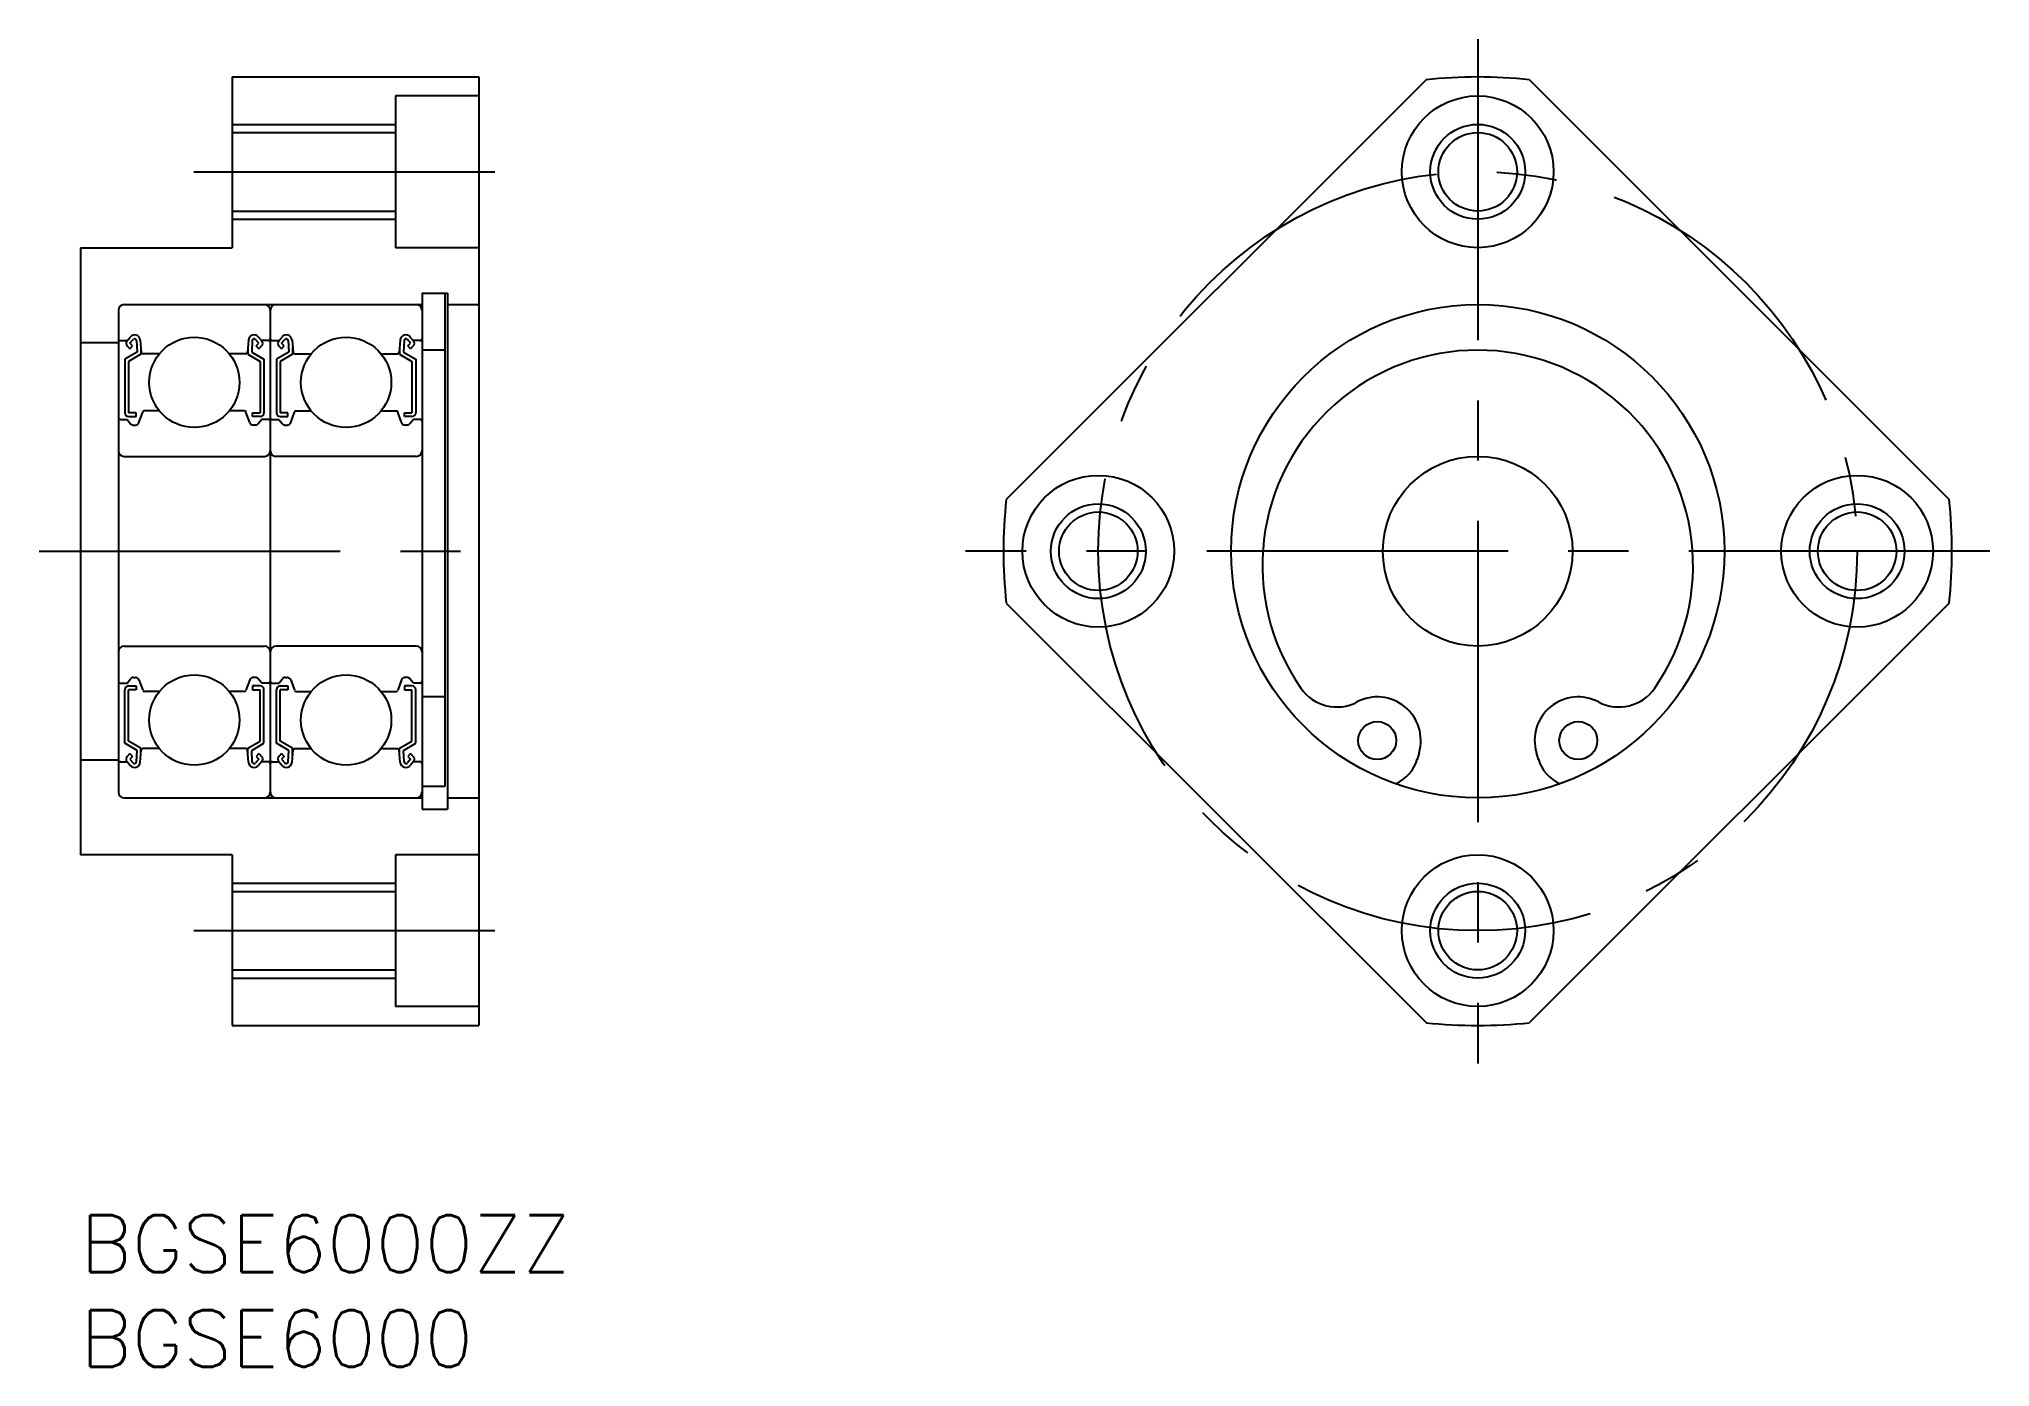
# Model space of a CAD drawing. Extents: x -2 to 101, y -8 to 62.
import ezdxf

# ---------------------------------------------------------------- set-up
doc = ezdxf.new("R2010")
doc.units = 0
doc.header["$LTSCALE"] = 0.5
doc.linetypes.add('CENTER', pattern=[50.8, 31.75, -6.35, 6.35, -6.35])
doc.layers.get('0').update_dxf_attribs({"linetype": 'CONTINUOUS'})
for name, color, linetype in [('MSM_CENTER', 1, 'CENTER'), ('MSM_CONTINUOUS', 7, 'CONTINUOUS'), ('MSM_NARROW', 5, 'CONTINUOUS'), ('MSM_PART_NUMBER', 7, 'CONTINUOUS')]:
    doc.layers.add(name, color=color, linetype=linetype)
doc.styles.get("Standard").update_dxf_attribs({"font": 'txt.shx', "height": 3, "bigfont": 'bigfont.shx'})

# ---------------------------------------------------------------- blocks, each defined once
blk = doc.blocks.new('*U10')
at = {"layer": 'MSM_PART_NUMBER'}
blk.add_text('BGSE6000ZZ', height=3, dxfattribs=at).set_placement((0, -3))
blk = doc.blocks.new('*U11')
at = {"layer": 'MSM_PART_NUMBER'}
blk.add_text('BGSE6000', height=3, dxfattribs=at).set_placement((0, -8))

msp = doc.modelspace()

# ---------------------------------------------------------------- linework, layer by layer
at = {"color": 7, "linetype": 'CONTINUOUS'}
for p, q in [((70.93, 59.85), (48.8, 37.73)), ((76.38, 59.85), (98.5, 37.73)), ((48.8, 32.27), (70.93, 10.15)), ((98.5, 32.27), (76.38, 10.15))]:
    msp.add_line(p, q, dxfattribs=at)
for centre in [(73.65, 55), (53.65, 35), (93.65, 35), (73.65, 15)]:
    msp.add_circle(centre, 4, dxfattribs=at)
for start, end in [(83.7394, 96.2606), (173.7394, 186.2606), (353.7394, 6.2606), (263.7394, 276.2606)]:
    msp.add_arc((73.65, 35), 25, start, end, dxfattribs=at)
at = {"layer": 'MSM_CENTER', "color": 1, "linetype": 'CENTER'}
for p, q in [((73.65, 62), (73.65, 8)), ((100.65, 35), (46.65, 35))]:
    msp.add_line(p, q, dxfattribs=at)
at = {"layer": 'MSM_CENTER'}
for p, q in [((5.97, 55), (23.03, 55)), ((-2.19, 35), (23.18, 35)), ((5.97, 15), (23.03, 15))]:
    msp.add_line(p, q, dxfattribs=at)
at = {"layer": 'MSM_CENTER', "color": 1, "linetype": 'CENTER'}
msp.add_circle((73.65, 35), 20, dxfattribs=at)
at = {"layer": 'MSM_CONTINUOUS', "linetype": 'CONTINUOUS'}
for p, q in [((8, 60), (8, 51)), ((8, 60), (21, 60)), ((21, 60), (21, 10)), ((21, 59), (16.6, 59)), ((16.6, 59), (16.6, 51)), ((0, 51), (0, 19)), ((0, 51), (8, 51)), ((21, 51), (16.6, 51)), ((18, 48.6), (18, 21.4)), ((18, 48.6), (19.35, 48.6)), ((19.35, 48.6), (19.35, 21.4)), ((2, 47.7), (2, 22.3)), ((2.3, 48), (18, 48)), ((10, 47.7), (10, 22.3)), ((19.35, 48), (21, 48)), ((2.45, 46.09), (2.62, 46.29)), ((9.55, 46.09), (9.38, 46.29)), ((10.45, 46.09), (10.62, 46.29)), ((17.55, 46.09), (17.38, 46.29)), ((0, 46), (2, 46)), ((2.1, 46.1), (2.46, 46.1)), ((2.98, 45.5), (2.33, 45.12)), ((2.6, 45.67), (2.46, 45.82)), ((3.18, 45.38), (2.53, 45.01)), ((2.6, 45.96), (2.77, 46.16)), ((2.74, 45.82), (2.6, 45.96)), ((2.6, 45.67), (2.74, 45.82)), ((2.95, 46.1), (2.98, 45.5)), ((3.15, 46.12), (3.2, 45.49)), ((3.18, 45.75), (3.18, 45.38)), ((4.15, 45.4), (3.3, 45.4)), ((8.7, 45.4), (7.85, 45.4)), ((8.85, 46.12), (8.8, 45.49)), ((8.82, 45.75), (8.82, 45.38)), ((8.82, 45.38), (9.47, 45.01)), ((9.05, 46.1), (9.02, 45.5)), ((9.02, 45.5), (9.67, 45.12)), ((9.4, 45.96), (9.23, 46.16)), ((9.26, 45.82), (9.4, 45.96)), ((9.4, 45.67), (9.26, 45.82)), ((9.4, 45.67), (9.54, 45.82)), ((9.9, 46.1), (9.54, 46.1)), ((10.1, 46.1), (10.46, 46.1)), ((10.98, 45.5), (10.33, 45.12)), ((10.6, 45.67), (10.46, 45.82)), ((11.18, 45.38), (10.53, 45.01)), ((10.6, 45.96), (10.77, 46.16)), ((10.74, 45.82), (10.6, 45.96)), ((10.6, 45.67), (10.74, 45.82)), ((10.95, 46.1), (10.98, 45.5)), ((11.15, 46.12), (11.2, 45.49)), ((11.18, 45.75), (11.18, 45.38)), ((11.3, 45.4), (12.15, 45.4)), ((15.85, 45.4), (16.7, 45.4)), ((16.85, 46.12), (16.8, 45.49)), ((16.82, 45.75), (16.82, 45.38)), ((16.82, 45.38), (17.47, 45.01)), ((17.05, 46.1), (17.02, 45.5)), ((17.02, 45.5), (17.67, 45.12)), ((17.4, 45.96), (17.23, 46.16)), ((17.26, 45.82), (17.4, 45.96)), ((17.4, 45.67), (17.26, 45.82)), ((17.4, 45.67), (17.54, 45.82)), ((17.9, 46.1), (17.54, 46.1)), ((2.33, 45.12), (2.33, 42.3)), ((2.53, 45.01), (2.53, 42.3)), ((9.47, 45.01), (9.47, 42.3)), ((9.67, 45.12), (9.67, 42.3)), ((10.33, 45.12), (10.33, 42.3)), ((10.53, 45.01), (10.53, 42.3)), ((17.47, 45.01), (17.47, 42.3)), ((17.67, 45.12), (17.67, 42.3)), ((2.93, 42.3), (2.53, 42.3)), ((2.93, 42.1), (2.93, 42.3)), ((3.08, 41.78), (3.28, 42.33)), ((4.15, 42.4), (3.37, 42.4)), ((8.63, 42.4), (7.85, 42.4)), ((8.92, 41.78), (8.72, 42.33)), ((9.07, 42.1), (9.07, 42.3)), ((9.07, 42.3), (9.47, 42.3)), ((10.93, 42.3), (10.53, 42.3)), ((10.93, 42.1), (10.93, 42.3)), ((11.08, 41.78), (11.28, 42.33)), ((11.37, 42.4), (12.15, 42.4)), ((15.85, 42.4), (16.63, 42.4)), ((16.92, 41.78), (16.72, 42.33)), ((17.07, 42.3), (17.47, 42.3)), ((17.07, 42.1), (17.07, 42.3)), ((2.1, 41.95), (2.45, 41.95)), ((2.45, 41.95), (2.64, 41.72)), ((2.53, 42.1), (2.93, 42.1)), ((2.79, 41.65), (2.89, 41.65)), ((9.47, 42.1), (9.07, 42.1)), ((9.21, 41.65), (9.11, 41.65)), ((9.55, 41.95), (9.36, 41.72)), ((9.9, 41.95), (9.55, 41.95)), ((10.1, 41.95), (10.45, 41.95)), ((10.45, 41.95), (10.64, 41.72)), ((10.53, 42.1), (10.93, 42.1)), ((10.79, 41.65), (10.89, 41.65)), ((17.47, 42.1), (17.07, 42.1)), ((17.21, 41.65), (17.11, 41.65)), ((17.55, 41.95), (17.36, 41.72)), ((17.9, 41.95), (17.55, 41.95)), ((2.3, 40), (9.7, 40)), ((17.7, 40), (10.3, 40)), ((2.3, 30), (9.7, 30)), ((17.7, 30), (10.3, 30)), ((2.1, 28.05), (2.45, 28.05)), ((2.45, 28.05), (2.64, 28.28)), ((2.53, 27.9), (2.93, 27.9)), ((2.79, 28.35), (2.89, 28.35)), ((2.93, 27.9), (2.93, 27.7)), ((3.08, 28.22), (3.28, 27.67)), ((8.92, 28.22), (8.72, 27.67)), ((9.07, 27.9), (9.07, 27.7)), ((9.47, 27.9), (9.07, 27.9)), ((9.21, 28.35), (9.11, 28.35)), ((9.55, 28.05), (9.36, 28.28)), ((9.9, 28.05), (9.55, 28.05)), ((10.1, 28.05), (10.45, 28.05)), ((10.45, 28.05), (10.64, 28.28)), ((10.53, 27.9), (10.93, 27.9)), ((10.79, 28.35), (10.89, 28.35)), ((10.93, 27.9), (10.93, 27.7)), ((11.08, 28.22), (11.28, 27.67)), ((16.92, 28.22), (16.72, 27.67)), ((17.07, 27.9), (17.07, 27.7)), ((17.47, 27.9), (17.07, 27.9)), ((17.21, 28.35), (17.11, 28.35)), ((17.55, 28.05), (17.36, 28.28)), ((17.9, 28.05), (17.55, 28.05)), ((2.33, 24.88), (2.33, 27.7)), ((2.53, 24.99), (2.53, 27.7)), ((2.93, 27.7), (2.53, 27.7)), ((4.15, 27.6), (3.37, 27.6)), ((8.63, 27.6), (7.85, 27.6)), ((9.07, 27.7), (9.47, 27.7)), ((9.47, 24.99), (9.47, 27.7)), ((9.67, 24.88), (9.67, 27.7)), ((10.33, 24.88), (10.33, 27.7)), ((10.53, 24.99), (10.53, 27.7)), ((10.93, 27.7), (10.53, 27.7)), ((11.37, 27.6), (12.15, 27.6)), ((15.85, 27.6), (16.63, 27.6)), ((17.07, 27.7), (17.47, 27.7)), ((17.47, 24.99), (17.47, 27.7)), ((17.67, 24.88), (17.67, 27.7)), ((2.98, 24.5), (2.33, 24.88)), ((3.18, 24.62), (2.53, 24.99)), ((8.82, 24.62), (9.47, 24.99)), ((9.02, 24.5), (9.67, 24.88)), ((10.98, 24.5), (10.33, 24.88)), ((11.18, 24.62), (10.53, 24.99)), ((16.82, 24.62), (17.47, 24.99)), ((17.02, 24.5), (17.67, 24.88)), ((0, 24), (2, 24)), ((2.1, 23.9), (2.46, 23.9)), ((2.45, 23.91), (2.62, 23.71)), ((2.6, 24.33), (2.46, 24.18)), ((2.6, 24.33), (2.74, 24.18)), ((2.74, 24.18), (2.6, 24.04)), ((2.6, 24.04), (2.77, 23.84)), ((2.95, 23.9), (2.98, 24.5)), ((3.15, 23.88), (3.2, 24.51)), ((3.18, 24.25), (3.18, 24.62)), ((4.15, 24.6), (3.3, 24.6)), ((8.7, 24.6), (7.85, 24.6)), ((8.85, 23.88), (8.8, 24.51)), ((8.82, 24.25), (8.82, 24.62)), ((9.05, 23.9), (9.02, 24.5)), ((9.4, 24.04), (9.23, 23.84)), ((9.4, 24.33), (9.26, 24.18)), ((9.26, 24.18), (9.4, 24.04)), ((9.55, 23.91), (9.38, 23.71)), ((9.4, 24.33), (9.54, 24.18)), ((9.9, 23.9), (9.54, 23.9)), ((10.1, 23.9), (10.46, 23.9)), ((10.45, 23.91), (10.62, 23.71)), ((10.6, 24.33), (10.46, 24.18)), ((10.6, 24.33), (10.74, 24.18)), ((10.74, 24.18), (10.6, 24.04)), ((10.6, 24.04), (10.77, 23.84)), ((10.95, 23.9), (10.98, 24.5)), ((11.15, 23.88), (11.2, 24.51)), ((11.18, 24.25), (11.18, 24.62)), ((11.3, 24.6), (12.15, 24.6)), ((15.85, 24.6), (16.7, 24.6)), ((16.85, 23.88), (16.8, 24.51)), ((16.82, 24.25), (16.82, 24.62)), ((17.05, 23.9), (17.02, 24.5)), ((17.4, 24.04), (17.23, 23.84)), ((17.4, 24.33), (17.26, 24.18)), ((17.26, 24.18), (17.4, 24.04)), ((17.55, 23.91), (17.38, 23.71)), ((17.4, 24.33), (17.54, 24.18)), ((17.9, 23.9), (17.54, 23.9)), ((2.3, 22), (18, 22)), ((19.35, 22), (21, 22)), ((18, 21.4), (19.35, 21.4)), ((8, 19), (0, 19)), ((8, 19), (8, 10)), ((16.6, 19), (16.6, 11)), ((21, 19), (16.6, 19)), ((21, 11), (16.6, 11)), ((8, 10), (21, 10))]:
    msp.add_line(p, q, dxfattribs=at)
at = {"layer": 'MSM_CONTINUOUS'}
for p, q in [((8, 57.07), (16.6, 57.07)), ((8, 52.93), (16.6, 52.93)), ((19.2, 48.6), (19.2, 22.59)), ((19.2, 45.6, -0.1), (18, 45.6, -0.1)), ((19.2, 27.32, -0.1), (18, 27.32, -0.1)), ((70.56, 24.38), (70.46, 24.03)), ((76.85, 24.03), (76.74, 24.38)), ((19.2, 22.59, -0.1), (18, 22.59, -0.1)), ((8, 17.07), (16.6, 17.07)), ((8, 12.93), (16.6, 12.93))]:
    msp.add_line(p, q, dxfattribs=at)
for centre, radius in [((73.65, 55), 2.07), ((53.65, 35), 2.07), ((93.65, 35), 2.07), ((68.35, 25.02), 1), ((78.95, 25.02), 1), ((73.65, 15), 2.07)]:
    msp.add_circle(centre, radius, dxfattribs=at)
at = {"layer": 'MSM_CONTINUOUS', "linetype": 'CONTINUOUS'}
for centre, radius in [((73.65, 35), 13), ((6, 43.9), 2.38), ((14, 43.9), 2.38), ((73.65, 35), 5), ((6, 26.1), 2.38), ((14, 26.1), 2.38)]:
    msp.add_circle(centre, radius, dxfattribs=at)
for centre, radius, start, end in [((2.3, 47.7), 0.3, 90, 180), ((9.7, 47.7), 0.3, 0, 90), ((10.3, 47.7), 0.3, 90, 180), ((17.7, 47.7), 0.3, 0, 90), ((2.85, 46.1), 0.3, 4.9354, 140.137), ((9.15, 46.1), 0.3, 39.863, 175.0646), ((10.85, 46.1), 0.3, 4.9354, 140.137), ((17.15, 46.1), 0.3, 39.863, 175.0646), ((2.1, 46.2), 0.1, 180, 270), ((2.6, 45.96), 0.2, 140.137, 225.002), ((2.85, 46.1), 0.1, 3.1017, 139.9503), ((3.3, 45.5), 0.1, 184.9354, 270), ((8.7, 45.5), 0.1, 270, 355.0646), ((9.15, 46.1), 0.1, 40.0497, 176.8983), ((9.4, 45.96), 0.2, 314.998, 39.863), ((9.9, 46.2), 0.1, 270, 0), ((10.1, 46.2), 0.1, 180, 270), ((10.6, 45.96), 0.2, 140.137, 225.002), ((10.85, 46.1), 0.1, 3.1017, 139.9503), ((11.3, 45.5), 0.1, 184.9354, 270), ((16.7, 45.5), 0.1, 270, 355.0646), ((17.15, 46.1), 0.1, 40.0497, 176.8983), ((17.4, 45.96), 0.2, 314.998, 39.863), ((17.9, 46.2), 0.1, 270, 0), ((2.53, 42.3), 0.2, 180, 270), ((3.37, 42.3), 0.1, 90, 159.9916), ((8.63, 42.3), 0.1, 20.0084, 90), ((9.47, 42.3), 0.2, 270, 0), ((10.53, 42.3), 0.2, 180, 270), ((11.37, 42.3), 0.1, 90, 159.9916), ((16.63, 42.3), 0.1, 20.0084, 90), ((17.47, 42.3), 0.2, 270, 0), ((2.1, 41.85), 0.1, 90, 180.8103), ((2.79, 41.85), 0.2, 219.9762, 270), ((2.89, 41.85), 0.2, 270, 339.9916), ((9.11, 41.85), 0.2, 200.0084, 270), ((9.21, 41.85), 0.2, 270, 320.0238), ((9.9, 41.85), 0.1, 359.1897, 90), ((10.1, 41.85), 0.1, 90, 180.8103), ((10.79, 41.85), 0.2, 219.9762, 270), ((10.89, 41.85), 0.2, 270, 339.9916), ((17.11, 41.85), 0.2, 200.0084, 270), ((17.21, 41.85), 0.2, 270, 320.0238), ((17.9, 41.85), 0.1, 359.1897, 90), ((2.3, 40.3), 0.3, 180, 270), ((9.7, 40.3), 0.3, 270, 0), ((10.3, 40.3), 0.3, 180, 270), ((17.7, 40.3), 0.3, 270, 0), ((2.3, 29.7), 0.3, 90, 180), ((9.7, 29.7), 0.3, 0, 90), ((10.3, 29.7), 0.3, 90, 180), ((17.7, 29.7), 0.3, 0, 90), ((2.1, 28.15), 0.1, 179.1897, 270), ((2.53, 27.7), 0.2, 90, 180), ((2.79, 28.15), 0.2, 90, 140.0238), ((2.89, 28.15), 0.2, 20.0084, 90), ((9.11, 28.15), 0.2, 90, 159.9916), ((9.21, 28.15), 0.2, 39.9762, 90), ((9.47, 27.7), 0.2, 0, 90), ((9.9, 28.15), 0.1, 270, 0.8103), ((10.1, 28.15), 0.1, 179.1897, 270), ((10.53, 27.7), 0.2, 90, 180), ((10.79, 28.15), 0.2, 90, 140.0238), ((10.89, 28.15), 0.2, 20.0084, 90), ((17.11, 28.15), 0.2, 90, 159.9916), ((17.21, 28.15), 0.2, 39.9762, 90), ((17.47, 27.7), 0.2, 0, 90), ((17.9, 28.15), 0.1, 270, 0.8103), ((3.37, 27.7), 0.1, 200.0084, 270), ((8.63, 27.7), 0.1, 270, 339.9916), ((11.37, 27.7), 0.1, 200.0084, 270), ((16.63, 27.7), 0.1, 270, 339.9916), ((2.1, 23.8), 0.1, 90, 180), ((2.6, 24.04), 0.2, 134.998, 219.863), ((2.85, 23.9), 0.3, 219.863, 355.0646), ((2.85, 23.9), 0.1, 220.0497, 356.8983), ((3.3, 24.5), 0.1, 90, 175.0646), ((8.7, 24.5), 0.1, 4.9354, 90), ((9.15, 23.9), 0.3, 184.9354, 320.137), ((9.15, 23.9), 0.1, 183.1017, 319.9503), ((9.4, 24.04), 0.2, 320.137, 45.002), ((9.9, 23.8), 0.1, 0, 90), ((10.1, 23.8), 0.1, 90, 180), ((10.6, 24.04), 0.2, 134.998, 219.863), ((10.85, 23.9), 0.3, 219.863, 355.0646), ((10.85, 23.9), 0.1, 220.0497, 356.8983), ((11.3, 24.5), 0.1, 90, 175.0646), ((16.7, 24.5), 0.1, 4.9354, 90), ((17.15, 23.9), 0.3, 184.9354, 320.137), ((17.15, 23.9), 0.1, 183.1017, 319.9503), ((17.4, 24.04), 0.2, 320.137, 45.002), ((17.9, 23.8), 0.1, 0, 90), ((2.3, 22.3), 0.3, 180, 270), ((9.7, 22.3), 0.3, 270, 0), ((10.3, 22.3), 0.3, 180, 270), ((17.7, 22.3), 0.3, 270, 0)]:
    msp.add_arc(centre, radius, start, end, dxfattribs=at)
at = {"layer": 'MSM_CONTINUOUS'}
for centre, radius, start, end in [((73.65, 34.25), 11.35, 325.2644, 214.7356), ((66.22, 29.09), 2.3, 214.7356, 297.6849), ((81.09, 29.09), 2.3, 242.3151, 325.2644), ((68.35, 25.02), 2.3, 343.7729, 117.6849), ((78.95, 25.02), 2.3, 62.3151, 196.2271), ((68.54, 24.59), 2, 292.8466, 343.7729), ((78.77, 24.59), 2, 196.2271, 247.1534)]:
    msp.add_arc(centre, radius, start, end, dxfattribs=at)
at = {"layer": 'MSM_NARROW'}
for p, q in [((8, 57.5), (16.6, 57.5)), ((8, 52.5), (16.6, 52.5)), ((8, 17.5), (16.6, 17.5)), ((8, 12.5), (16.6, 12.5))]:
    msp.add_line(p, q, dxfattribs=at)
for centre in [(73.65, 55), (53.65, 35), (93.65, 35), (73.65, 15)]:
    msp.add_circle(centre, 2.5, dxfattribs=at)

# ---------------------------------------------------------------- block references
at = {"layer": 'MSM_CONTINUOUS'}
for name in ['*U10', '*U11']:
    msp.add_blockref(name, (0, 0), dxfattribs=at)

doc.saveas('drawing.dxf')
